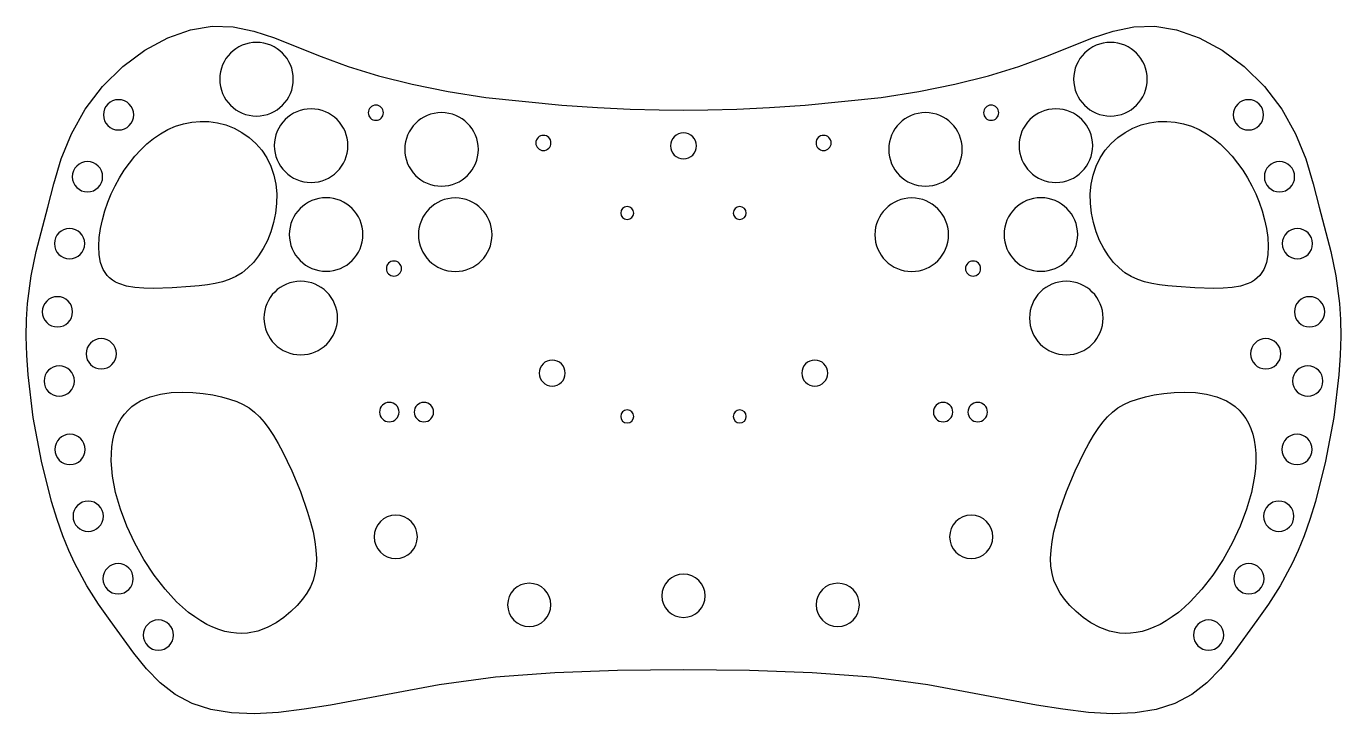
# Model space of a CAD drawing. Extents: x -3 to 300, y -185 to -26.
import ezdxf

# ---------------------------------------------------------------- set-up
doc = ezdxf.new("R2010")
doc.units = 0
doc.layers.add('LAYER_1', color=7, linetype='CONTINUOUS')

# ---------------------------------------------------------------- blocks, each defined once
blk = doc.blocks.new('BLOCK_2')
at = {"layer": 'LAYER_1', "color": 7}
blk.add_open_spline([(143.58, -157.33), (143.58, -154.57), (145.82, -152.33), (148.58, -152.33), (151.34, -152.33), (153.58, -154.57), (153.58, -157.33), (153.58, -160.09), (151.34, -162.33), (148.58, -162.33), (145.82, -162.33), (143.58, -160.09), (143.58, -157.33), (143.58, -157.33), (143.58, -157.33), (143.58, -157.33)], degree=3, knots=[0, 0, 0, 0, 1, 1, 1, 2, 2, 2, 3, 3, 3, 4, 4, 4, 5, 5, 5, 5], dxfattribs=at)
blk = doc.blocks.new('BLOCK_3')
at = {"layer": 'LAYER_1', "color": 7}
blk.add_open_spline([(107.97, -159.43), (107.97, -156.67), (110.21, -154.43), (112.97, -154.43), (115.73, -154.43), (117.97, -156.67), (117.97, -159.43), (117.97, -162.19), (115.73, -164.43), (112.97, -164.43), (110.21, -164.43), (107.97, -162.19), (107.97, -159.43), (107.97, -159.43), (107.97, -159.43), (107.97, -159.43)], degree=3, knots=[0, 0, 0, 0, 1, 1, 1, 2, 2, 2, 3, 3, 3, 4, 4, 4, 5, 5, 5, 5], dxfattribs=at)
blk = doc.blocks.new('BLOCK_4')
at = {"layer": 'LAYER_1', "color": 7}
blk.add_open_spline([(179.19, -159.43), (179.19, -156.67), (181.43, -154.43), (184.19, -154.43), (186.95, -154.43), (189.19, -156.67), (189.19, -159.43), (189.19, -162.19), (186.95, -164.43), (184.19, -164.43), (181.43, -164.43), (179.19, -162.19), (179.19, -159.43), (179.19, -159.43), (179.19, -159.43), (179.19, -159.43)], degree=3, knots=[0, 0, 0, 0, 1, 1, 1, 2, 2, 2, 3, 3, 3, 4, 4, 4, 5, 5, 5, 5], dxfattribs=at)
blk = doc.blocks.new('BLOCK_5')
at = {"layer": 'LAYER_1', "color": 7}
blk.add_open_spline([(77.14, -143.71), (77.14, -140.95), (79.38, -138.71), (82.14, -138.71), (84.9, -138.71), (87.14, -140.95), (87.14, -143.71), (87.14, -146.47), (84.9, -148.71), (82.14, -148.71), (79.38, -148.71), (77.14, -146.47), (77.14, -143.71), (77.14, -143.71), (77.14, -143.71), (77.14, -143.71)], degree=3, knots=[0, 0, 0, 0, 1, 1, 1, 2, 2, 2, 3, 3, 3, 4, 4, 4, 5, 5, 5, 5], dxfattribs=at)
blk = doc.blocks.new('BLOCK_6')
at = {"layer": 'LAYER_1', "color": 7}
blk.add_open_spline([(210.02, -143.71), (210.02, -140.95), (212.26, -138.71), (215.02, -138.71), (217.79, -138.71), (220.02, -140.95), (220.02, -143.71), (220.02, -146.47), (217.79, -148.71), (215.02, -148.71), (212.26, -148.71), (210.02, -146.47), (210.02, -143.71), (210.02, -143.71), (210.02, -143.71), (210.02, -143.71)], degree=3, knots=[0, 0, 0, 0, 1, 1, 1, 2, 2, 2, 3, 3, 3, 4, 4, 4, 5, 5, 5, 5], dxfattribs=at)
blk = doc.blocks.new('BLOCK_7')
at = {"layer": 'LAYER_1', "color": 7}
blk.add_open_spline([(179.18, -52.7), (179.18, -51.74), (179.97, -50.95), (180.93, -50.95), (181.9, -50.95), (182.68, -51.74), (182.68, -52.7), (182.68, -53.67), (181.9, -54.45), (180.93, -54.45), (179.97, -54.45), (179.18, -53.67), (179.18, -52.7), (179.18, -52.7), (179.18, -52.7), (179.18, -52.7)], degree=3, knots=[0, 0, 0, 0, 1, 1, 1, 2, 2, 2, 3, 3, 3, 4, 4, 4, 5, 5, 5, 5], dxfattribs=at)
blk = doc.blocks.new('BLOCK_8')
at = {"layer": 'LAYER_1', "color": 7}
blk.add_open_spline([(114.48, -52.7), (114.48, -51.74), (115.26, -50.95), (116.23, -50.95), (117.2, -50.95), (117.98, -51.74), (117.98, -52.7), (117.98, -53.67), (117.2, -54.45), (116.23, -54.45), (115.26, -54.45), (114.48, -53.67), (114.48, -52.7), (114.48, -52.7), (114.48, -52.7), (114.48, -52.7)], degree=3, knots=[0, 0, 0, 0, 1, 1, 1, 2, 2, 2, 3, 3, 3, 4, 4, 4, 5, 5, 5, 5], dxfattribs=at)
blk = doc.blocks.new('BLOCK_9')
at = {"layer": 'LAYER_1', "color": 7}
blk.add_open_spline([(57.56, -73.86), (57.56, -69.16), (61.36, -65.36), (66.06, -65.36), (70.75, -65.36), (74.56, -69.16), (74.56, -73.86), (74.56, -78.55), (70.75, -82.36), (66.06, -82.36), (61.36, -82.36), (57.56, -78.55), (57.56, -73.86), (57.56, -73.86), (57.56, -73.86), (57.56, -73.86)], degree=3, knots=[0, 0, 0, 0, 1, 1, 1, 2, 2, 2, 3, 3, 3, 4, 4, 4, 5, 5, 5, 5], dxfattribs=at)
blk = doc.blocks.new('BLOCK_10')
at = {"layer": 'LAYER_1', "color": 7}
blk.add_open_spline([(51.7, -93.16), (51.7, -88.46), (55.5, -84.66), (60.2, -84.66), (64.89, -84.66), (68.7, -88.46), (68.7, -93.16), (68.7, -97.85), (64.89, -101.66), (60.2, -101.66), (55.5, -101.66), (51.7, -97.85), (51.7, -93.16), (51.7, -93.16), (51.7, -93.16), (51.7, -93.16)], degree=3, knots=[0, 0, 0, 0, 1, 1, 1, 2, 2, 2, 3, 3, 3, 4, 4, 4, 5, 5, 5, 5], dxfattribs=at)
blk = doc.blocks.new('BLOCK_11')
at = {"layer": 'LAYER_1', "color": 7}
blk.add_open_spline([(145.58, -53.38), (145.58, -51.72), (146.92, -50.38), (148.58, -50.38), (150.24, -50.38), (151.58, -51.72), (151.58, -53.38), (151.58, -55.03), (150.24, -56.38), (148.58, -56.38), (146.92, -56.38), (145.58, -55.03), (145.58, -53.38), (145.58, -53.38), (145.58, -53.38), (145.58, -53.38)], degree=3, knots=[0, 0, 0, 0, 1, 1, 1, 2, 2, 2, 3, 3, 3, 4, 4, 4, 5, 5, 5, 5], dxfattribs=at)
blk = doc.blocks.new('BLOCK_12')
at = {"layer": 'LAYER_1', "color": 7}
blk.add_open_spline([(134.08, -68.89), (134.08, -68.07), (134.75, -67.39), (135.58, -67.39), (136.41, -67.39), (137.08, -68.07), (137.08, -68.89), (137.08, -69.72), (136.41, -70.39), (135.58, -70.39), (134.75, -70.39), (134.08, -69.72), (134.08, -68.89), (134.08, -68.89), (134.08, -68.89), (134.08, -68.89)], degree=3, knots=[0, 0, 0, 0, 1, 1, 1, 2, 2, 2, 3, 3, 3, 4, 4, 4, 5, 5, 5, 5], dxfattribs=at)
blk = doc.blocks.new('BLOCK_13')
at = {"layer": 'LAYER_1', "color": 7}
blk.add_open_spline([(175.89, -105.88), (175.89, -104.22), (177.24, -102.88), (178.89, -102.88), (180.55, -102.88), (181.89, -104.22), (181.89, -105.88), (181.89, -107.53), (180.55, -108.88), (178.89, -108.88), (177.24, -108.88), (175.89, -107.53), (175.89, -105.88), (175.89, -105.88), (175.89, -105.88), (175.89, -105.88)], degree=3, knots=[0, 0, 0, 0, 1, 1, 1, 2, 2, 2, 3, 3, 3, 4, 4, 4, 5, 5, 5, 5], dxfattribs=at)
blk = doc.blocks.new('BLOCK_14')
at = {"layer": 'LAYER_1', "color": 7}
blk.add_open_spline([(160.08, -68.89), (160.08, -68.07), (160.75, -67.39), (161.58, -67.39), (162.41, -67.39), (163.08, -68.07), (163.08, -68.89), (163.08, -69.72), (162.41, -70.39), (161.58, -70.39), (160.75, -70.39), (160.08, -69.72), (160.08, -68.89), (160.08, -68.89), (160.08, -68.89), (160.08, -68.89)], degree=3, knots=[0, 0, 0, 0, 1, 1, 1, 2, 2, 2, 3, 3, 3, 4, 4, 4, 5, 5, 5, 5], dxfattribs=at)
blk = doc.blocks.new('BLOCK_15')
at = {"layer": 'LAYER_1', "color": 7}
blk.add_open_spline([(115.27, -105.88), (115.27, -104.22), (116.61, -102.88), (118.27, -102.88), (119.93, -102.88), (121.27, -104.22), (121.27, -105.88), (121.27, -107.53), (119.93, -108.88), (118.27, -108.88), (116.61, -108.88), (115.27, -107.53), (115.27, -105.88), (115.27, -105.88), (115.27, -105.88), (115.27, -105.88)], degree=3, knots=[0, 0, 0, 0, 1, 1, 1, 2, 2, 2, 3, 3, 3, 4, 4, 4, 5, 5, 5, 5], dxfattribs=at)
blk = doc.blocks.new('BLOCK_16')
at = {"layer": 'LAYER_1', "color": 7}
blk.add_open_spline([(160.08, -115.89), (160.08, -115.07), (160.75, -114.39), (161.58, -114.39), (162.41, -114.39), (163.08, -115.07), (163.08, -115.89), (163.08, -116.72), (162.41, -117.39), (161.58, -117.39), (160.75, -117.39), (160.08, -116.72), (160.08, -115.89), (160.08, -115.89), (160.08, -115.89), (160.08, -115.89)], degree=3, knots=[0, 0, 0, 0, 1, 1, 1, 2, 2, 2, 3, 3, 3, 4, 4, 4, 5, 5, 5, 5], dxfattribs=at)
blk = doc.blocks.new('BLOCK_17')
at = {"layer": 'LAYER_1', "color": 7}
blk.add_open_spline([(275.53, -46.21), (275.53, -44.27), (277.1, -42.71), (279.03, -42.71), (280.96, -42.71), (282.53, -44.27), (282.53, -46.21), (282.53, -48.14), (280.96, -49.71), (279.03, -49.71), (277.1, -49.71), (275.53, -48.14), (275.53, -46.21), (275.53, -46.21), (275.53, -46.21), (275.53, -46.21)], degree=3, knots=[0, 0, 0, 0, 1, 1, 1, 2, 2, 2, 3, 3, 3, 4, 4, 4, 5, 5, 5, 5], dxfattribs=at)
blk = doc.blocks.new('BLOCK_18')
at = {"layer": 'LAYER_1', "color": 7}
blk.add_open_spline([(238.67, -37.98), (238.67, -33.28), (242.47, -29.48), (247.17, -29.48), (251.86, -29.48), (255.67, -33.28), (255.67, -37.98), (255.67, -42.67), (251.86, -46.48), (247.17, -46.48), (242.47, -46.48), (238.67, -42.67), (238.67, -37.98), (238.67, -37.98), (238.67, -37.98), (238.67, -37.98)], degree=3, knots=[0, 0, 0, 0, 1, 1, 1, 2, 2, 2, 3, 3, 3, 4, 4, 4, 5, 5, 5, 5], dxfattribs=at)
blk = doc.blocks.new('BLOCK_19')
at = {"layer": 'LAYER_1', "color": 7}
blk.add_open_spline([(226.07, -53.33), (226.07, -48.63), (229.88, -44.83), (234.57, -44.83), (239.27, -44.83), (243.07, -48.63), (243.07, -53.33), (243.07, -58.02), (239.27, -61.83), (234.57, -61.83), (229.88, -61.83), (226.07, -58.02), (226.07, -53.33), (226.07, -53.33), (226.07, -53.33), (226.07, -53.33)], degree=3, knots=[0, 0, 0, 0, 1, 1, 1, 2, 2, 2, 3, 3, 3, 4, 4, 4, 5, 5, 5, 5], dxfattribs=at)
blk = doc.blocks.new('BLOCK_20')
at = {"layer": 'LAYER_1', "color": 7}
blk.add_open_spline([(217.86, -45.72), (217.86, -44.75), (218.65, -43.97), (219.61, -43.97), (220.58, -43.97), (221.36, -44.75), (221.36, -45.72), (221.36, -46.69), (220.58, -47.47), (219.61, -47.47), (218.65, -47.47), (217.86, -46.69), (217.86, -45.72), (217.86, -45.72), (217.86, -45.72), (217.86, -45.72)], degree=3, knots=[0, 0, 0, 0, 1, 1, 1, 2, 2, 2, 3, 3, 3, 4, 4, 4, 5, 5, 5, 5], dxfattribs=at)
blk = doc.blocks.new('BLOCK_21')
at = {"layer": 'LAYER_1', "color": 7}
blk.add_open_spline([(213.69, -81.73), (213.69, -80.76), (214.48, -79.98), (215.44, -79.98), (216.41, -79.98), (217.19, -80.76), (217.19, -81.73), (217.19, -82.7), (216.41, -83.48), (215.44, -83.48), (214.48, -83.48), (213.69, -82.7), (213.69, -81.73), (213.69, -81.73), (213.69, -81.73), (213.69, -81.73)], degree=3, knots=[0, 0, 0, 0, 1, 1, 1, 2, 2, 2, 3, 3, 3, 4, 4, 4, 5, 5, 5, 5], dxfattribs=at)
blk = doc.blocks.new('BLOCK_22')
at = {"layer": 'LAYER_1', "color": 7}
blk.add_open_spline([(228.47, -93.16), (228.47, -88.46), (232.27, -84.66), (236.97, -84.66), (241.66, -84.66), (245.47, -88.46), (245.47, -93.16), (245.47, -97.85), (241.66, -101.66), (236.97, -101.66), (232.27, -101.66), (228.47, -97.85), (228.47, -93.16), (228.47, -93.16), (228.47, -93.16), (228.47, -93.16)], degree=3, knots=[0, 0, 0, 0, 1, 1, 1, 2, 2, 2, 3, 3, 3, 4, 4, 4, 5, 5, 5, 5], dxfattribs=at)
blk = doc.blocks.new('BLOCK_23')
at = {"layer": 'LAYER_1', "color": 7}
blk.add_lwpolyline([(249.16, -81.59), (247.88, -80.29), (246.7, -78.79), (245.62, -77.1), (244.67, -75.24), (243.86, -73.24), (243.22, -71.12), (242.77, -68.93), (242.53, -66.7), (242.5, -64.46), (242.72, -62.26), (243.17, -60.12), (243.87, -58.08), (244.81, -56.17), (245.96, -54.41), (247.33, -52.83), (248.87, -51.44), (250.55, -50.26), (252.36, -49.29), (254.26, -48.55), (256.21, -48.04), (258.19, -47.76), (260.17, -47.71), (262.12, -47.88), (264.02, -48.26), (265.86, -48.84), (267.64, -49.62), (269.33, -50.56), (270.94, -51.66), (272.47, -52.91), (273.91, -54.28), (275.26, -55.76), (276.53, -57.34), (277.7, -59.01), (278.79, -60.76), (279.79, -62.58), (280.7, -64.46), (281.5, -66.41), (282.2, -68.41), (282.77, -70.44), (283.21, -72.5), (283.49, -74.55), (283.6, -76.58), (283.5, -78.52), (283.16, -80.33), (282.89, -81.17), (282.55, -81.95), (282.14, -82.66), (281.65, -83.31), (281.08, -83.89), (280.44, -84.4), (279.73, -84.84), (278.95, -85.21), (277.22, -85.77), (275.29, -86.11), (273.21, -86.27), (271.03, -86.3), (266.62, -86.15), (262.39, -85.87), (260.41, -85.7), (258.52, -85.48), (256.74, -85.19), (255.05, -84.79), (253.46, -84.26), (251.95, -83.56), (250.51, -82.68), (249.16, -81.59)], dxfattribs=at)
blk = doc.blocks.new('BLOCK_24')
at = {"layer": 'LAYER_1', "color": 7}
blk.add_lwpolyline([(235.57, -156.72), (234.75, -155.27), (234.12, -153.78), (233.68, -152.2), (233.42, -150.52), (233.34, -148.72), (233.44, -146.79), (233.7, -144.75), (234.11, -142.59), (234.67, -140.33), (235.36, -138), (237.05, -133.21), (239.02, -128.49), (240.06, -126.24), (241.12, -124.11), (242.18, -122.12), (243.25, -120.29), (244.31, -118.66), (245.38, -117.21), (246.48, -115.95), (247.63, -114.87), (248.87, -113.94), (250.22, -113.15), (251.72, -112.47), (253.39, -111.88), (255.24, -111.37), (257.29, -110.93), (259.51, -110.59), (261.87, -110.35), (264.34, -110.27), (266.84, -110.37), (269.32, -110.71), (271.72, -111.34), (273.95, -112.3), (274.98, -112.91), (275.95, -113.62), (276.85, -114.43), (277.66, -115.33), (278.39, -116.34), (279.03, -117.46), (279.57, -118.67), (280.01, -119.99), (280.35, -121.4), (280.58, -122.9), (280.7, -124.48), (280.71, -126.15), (280.62, -127.89), (280.41, -129.69), (279.7, -133.45), (278.59, -137.34), (277.1, -141.28), (275.29, -145.19), (273.18, -148.97), (270.83, -152.54), (268.29, -155.81), (265.61, -158.7), (264.23, -159.99), (262.84, -161.16), (261.43, -162.22), (260.03, -163.14), (258.62, -163.94), (257.22, -164.61), (255.84, -165.14), (254.48, -165.55), (253.13, -165.82), (251.82, -165.97), (250.54, -166.01), (249.29, -165.93), (246.91, -165.47), (244.7, -164.66), (242.67, -163.59), (240.84, -162.34), (239.22, -160.98), (237.8, -159.57), (236.58, -158.14), (235.57, -156.72)], dxfattribs=at)
blk = doc.blocks.new('BLOCK_25')
at = {"layer": 'LAYER_1', "color": 7}
blk.add_open_spline([(222.61, -73.86), (222.61, -69.16), (226.41, -65.36), (231.11, -65.36), (235.8, -65.36), (239.61, -69.16), (239.61, -73.86), (239.61, -78.55), (235.8, -82.36), (231.11, -82.36), (226.41, -82.36), (222.61, -78.55), (222.61, -73.86), (222.61, -73.86), (222.61, -73.86), (222.61, -73.86)], degree=3, knots=[0, 0, 0, 0, 1, 1, 1, 2, 2, 2, 3, 3, 3, 4, 4, 4, 5, 5, 5, 5], dxfattribs=at)
blk = doc.blocks.new('BLOCK_26')
at = {"layer": 'LAYER_1', "color": 7}
blk.add_open_spline([(134.08, -115.89), (134.08, -115.07), (134.75, -114.39), (135.58, -114.39), (136.41, -114.39), (137.08, -115.07), (137.08, -115.89), (137.08, -116.72), (136.41, -117.39), (135.58, -117.39), (134.75, -117.39), (134.08, -116.72), (134.08, -115.89), (134.08, -115.89), (134.08, -115.89), (134.08, -115.89)], degree=3, knots=[0, 0, 0, 0, 1, 1, 1, 2, 2, 2, 3, 3, 3, 4, 4, 4, 5, 5, 5, 5], dxfattribs=at)
blk = doc.blocks.new('BLOCK_27')
at = {"layer": 'LAYER_1', "color": 7}
blk.add_open_spline([(75.8, -45.72), (75.8, -44.75), (76.58, -43.97), (77.55, -43.97), (78.52, -43.97), (79.3, -44.75), (79.3, -45.72), (79.3, -46.69), (78.52, -47.47), (77.55, -47.47), (76.58, -47.47), (75.8, -46.69), (75.8, -45.72), (75.8, -45.72), (75.8, -45.72), (75.8, -45.72)], degree=3, knots=[0, 0, 0, 0, 1, 1, 1, 2, 2, 2, 3, 3, 3, 4, 4, 4, 5, 5, 5, 5], dxfattribs=at)
blk = doc.blocks.new('BLOCK_28')
at = {"layer": 'LAYER_1', "color": 7}
blk.add_open_spline([(79.97, -81.73), (79.97, -80.76), (80.75, -79.98), (81.72, -79.98), (82.69, -79.98), (83.47, -80.76), (83.47, -81.73), (83.47, -82.7), (82.69, -83.48), (81.72, -83.48), (80.75, -83.48), (79.97, -82.7), (79.97, -81.73), (79.97, -81.73), (79.97, -81.73), (79.97, -81.73)], degree=3, knots=[0, 0, 0, 0, 1, 1, 1, 2, 2, 2, 3, 3, 3, 4, 4, 4, 5, 5, 5, 5], dxfattribs=at)
blk = doc.blocks.new('BLOCK_29')
at = {"layer": 'LAYER_1', "color": 7}
blk.add_open_spline([(41.49, -37.98), (41.49, -33.28), (45.3, -29.48), (49.99, -29.48), (54.69, -29.48), (58.49, -33.28), (58.49, -37.98), (58.49, -42.67), (54.69, -46.48), (49.99, -46.48), (45.3, -46.48), (41.49, -42.67), (41.49, -37.98), (41.49, -37.98), (41.49, -37.98), (41.49, -37.98)], degree=3, knots=[0, 0, 0, 0, 1, 1, 1, 2, 2, 2, 3, 3, 3, 4, 4, 4, 5, 5, 5, 5], dxfattribs=at)
blk = doc.blocks.new('BLOCK_30')
at = {"layer": 'LAYER_1', "color": 7}
blk.add_open_spline([(54.09, -53.33), (54.09, -48.63), (57.9, -44.83), (62.59, -44.83), (67.28, -44.83), (71.09, -48.63), (71.09, -53.33), (71.09, -58.02), (67.28, -61.83), (62.59, -61.83), (57.9, -61.83), (54.09, -58.02), (54.09, -53.33), (54.09, -53.33), (54.09, -53.33), (54.09, -53.33)], degree=3, knots=[0, 0, 0, 0, 1, 1, 1, 2, 2, 2, 3, 3, 3, 4, 4, 4, 5, 5, 5, 5], dxfattribs=at)
blk = doc.blocks.new('BLOCK_31')
at = {"layer": 'LAYER_1', "color": 7}
blk.add_open_spline([(282.7, -60.51), (282.7, -58.58), (284.27, -57.01), (286.2, -57.01), (288.14, -57.01), (289.7, -58.58), (289.7, -60.51), (289.7, -62.44), (288.14, -64.01), (286.2, -64.01), (284.27, -64.01), (282.7, -62.44), (282.7, -60.51), (282.7, -60.51), (282.7, -60.51), (282.7, -60.51)], degree=3, knots=[0, 0, 0, 0, 1, 1, 1, 2, 2, 2, 3, 3, 3, 4, 4, 4, 5, 5, 5, 5], dxfattribs=at)
blk = doc.blocks.new('BLOCK_32')
at = {"layer": 'LAYER_1', "color": 7}
blk.add_open_spline([(286.84, -75.97), (286.84, -74.03), (288.41, -72.47), (290.34, -72.47), (292.27, -72.47), (293.84, -74.03), (293.84, -75.97), (293.84, -77.9), (292.27, -79.47), (290.34, -79.47), (288.41, -79.47), (286.84, -77.9), (286.84, -75.97), (286.84, -75.97), (286.84, -75.97), (286.84, -75.97)], degree=3, knots=[0, 0, 0, 0, 1, 1, 1, 2, 2, 2, 3, 3, 3, 4, 4, 4, 5, 5, 5, 5], dxfattribs=at)
blk = doc.blocks.new('BLOCK_33')
at = {"layer": 'LAYER_1', "color": 7}
blk.add_open_spline([(289.64, -91.72), (289.64, -89.79), (291.2, -88.22), (293.14, -88.22), (295.07, -88.22), (296.64, -89.79), (296.64, -91.72), (296.64, -93.65), (295.07, -95.22), (293.14, -95.22), (291.2, -95.22), (289.64, -93.65), (289.64, -91.72), (289.64, -91.72), (289.64, -91.72), (289.64, -91.72)], degree=3, knots=[0, 0, 0, 0, 1, 1, 1, 2, 2, 2, 3, 3, 3, 4, 4, 4, 5, 5, 5, 5], dxfattribs=at)
blk = doc.blocks.new('BLOCK_34')
at = {"layer": 'LAYER_1', "color": 7}
blk.add_open_spline([(289.23, -107.71), (289.23, -105.78), (290.8, -104.21), (292.73, -104.21), (294.66, -104.21), (296.23, -105.78), (296.23, -107.71), (296.23, -109.65), (294.66, -111.21), (292.73, -111.21), (290.8, -111.21), (289.23, -109.65), (289.23, -107.71), (289.23, -107.71), (289.23, -107.71), (289.23, -107.71)], degree=3, knots=[0, 0, 0, 0, 1, 1, 1, 2, 2, 2, 3, 3, 3, 4, 4, 4, 5, 5, 5, 5], dxfattribs=at)
blk = doc.blocks.new('BLOCK_35')
at = {"layer": 'LAYER_1', "color": 7}
blk.add_open_spline([(286.74, -123.52), (286.74, -121.59), (288.31, -120.02), (290.24, -120.02), (292.17, -120.02), (293.74, -121.59), (293.74, -123.52), (293.74, -125.45), (292.17, -127.02), (290.24, -127.02), (288.31, -127.02), (286.74, -125.45), (286.74, -123.52), (286.74, -123.52), (286.74, -123.52), (286.74, -123.52)], degree=3, knots=[0, 0, 0, 0, 1, 1, 1, 2, 2, 2, 3, 3, 3, 4, 4, 4, 5, 5, 5, 5], dxfattribs=at)
blk = doc.blocks.new('BLOCK_36')
at = {"layer": 'LAYER_1', "color": 7}
blk.add_open_spline([(282.54, -138.96), (282.54, -137.03), (284.11, -135.46), (286.04, -135.46), (287.97, -135.46), (289.54, -137.03), (289.54, -138.96), (289.54, -140.89), (287.97, -142.46), (286.04, -142.46), (284.11, -142.46), (282.54, -140.89), (282.54, -138.96), (282.54, -138.96), (282.54, -138.96), (282.54, -138.96)], degree=3, knots=[0, 0, 0, 0, 1, 1, 1, 2, 2, 2, 3, 3, 3, 4, 4, 4, 5, 5, 5, 5], dxfattribs=at)
blk = doc.blocks.new('BLOCK_37')
at = {"layer": 'LAYER_1', "color": 7}
blk.add_open_spline([(275.63, -153.39), (275.63, -151.45), (277.19, -149.89), (279.13, -149.89), (281.06, -149.89), (282.63, -151.45), (282.63, -153.39), (282.63, -155.32), (281.06, -156.89), (279.13, -156.89), (277.19, -156.89), (275.63, -155.32), (275.63, -153.39), (275.63, -153.39), (275.63, -153.39), (275.63, -153.39)], degree=3, knots=[0, 0, 0, 0, 1, 1, 1, 2, 2, 2, 3, 3, 3, 4, 4, 4, 5, 5, 5, 5], dxfattribs=at)
blk = doc.blocks.new('BLOCK_38')
at = {"layer": 'LAYER_1', "color": 7}
blk.add_open_spline([(266.33, -166.41), (266.33, -164.48), (267.9, -162.91), (269.83, -162.91), (271.76, -162.91), (273.33, -164.48), (273.33, -166.41), (273.33, -168.34), (271.76, -169.91), (269.83, -169.91), (267.9, -169.91), (266.33, -168.34), (266.33, -166.41), (266.33, -166.41), (266.33, -166.41), (266.33, -166.41)], degree=3, knots=[0, 0, 0, 0, 1, 1, 1, 2, 2, 2, 3, 3, 3, 4, 4, 4, 5, 5, 5, 5], dxfattribs=at)
blk = doc.blocks.new('BLOCK_39')
at = {"layer": 'LAYER_1', "color": 7}
blk.add_open_spline([(84.21, -54.19), (84.21, -49.5), (88.01, -45.69), (92.71, -45.69), (97.4, -45.69), (101.21, -49.5), (101.21, -54.19), (101.21, -58.89), (97.4, -62.69), (92.71, -62.69), (88.01, -62.69), (84.21, -58.89), (84.21, -54.19), (84.21, -54.19), (84.21, -54.19), (84.21, -54.19)], degree=3, knots=[0, 0, 0, 0, 1, 1, 1, 2, 2, 2, 3, 3, 3, 4, 4, 4, 5, 5, 5, 5], dxfattribs=at)
blk = doc.blocks.new('BLOCK_40')
at = {"layer": 'LAYER_1', "color": 7}
blk.add_open_spline([(195.96, -54.19), (195.96, -49.5), (199.76, -45.69), (204.46, -45.69), (209.15, -45.69), (212.96, -49.5), (212.96, -54.19), (212.96, -58.89), (209.15, -62.69), (204.46, -62.69), (199.76, -62.69), (195.96, -58.89), (195.96, -54.19), (195.96, -54.19), (195.96, -54.19), (195.96, -54.19)], degree=3, knots=[0, 0, 0, 0, 1, 1, 1, 2, 2, 2, 3, 3, 3, 4, 4, 4, 5, 5, 5, 5], dxfattribs=at)
blk = doc.blocks.new('BLOCK_41')
at = {"layer": 'LAYER_1', "color": 7}
blk.add_lwpolyline([(48.01, -81.59), (46.65, -82.68), (45.22, -83.56), (43.7, -84.26), (42.11, -84.79), (40.42, -85.19), (38.64, -85.48), (36.76, -85.7), (34.77, -85.87), (30.54, -86.15), (26.13, -86.3), (23.96, -86.27), (21.87, -86.11), (19.94, -85.77), (18.21, -85.21), (17.43, -84.84), (16.72, -84.4), (16.08, -83.89), (15.52, -83.31), (15.02, -82.66), (14.61, -81.95), (14.27, -81.17), (14, -80.33), (13.66, -78.52), (13.56, -76.58), (13.67, -74.55), (13.95, -72.5), (14.39, -70.44), (14.96, -68.41), (15.66, -66.41), (16.46, -64.46), (17.37, -62.58), (18.37, -60.76), (19.46, -59.01), (20.64, -57.34), (21.9, -55.76), (23.25, -54.28), (24.69, -52.91), (26.22, -51.66), (27.83, -50.56), (29.52, -49.62), (31.3, -48.84), (33.14, -48.26), (35.05, -47.88), (37, -47.71), (38.97, -47.76), (40.95, -48.04), (42.9, -48.55), (44.8, -49.29), (46.61, -50.26), (48.3, -51.44), (49.84, -52.83), (51.2, -54.41), (52.36, -56.17), (53.29, -58.08), (53.99, -60.12), (54.45, -62.26), (54.66, -64.46), (54.64, -66.7), (54.39, -68.93), (53.94, -71.12), (53.3, -73.24), (52.49, -75.24), (51.54, -77.1), (50.46, -78.79), (49.28, -80.29), (48.01, -81.59)], dxfattribs=at)
blk = doc.blocks.new('BLOCK_42')
at = {"layer": 'LAYER_1', "color": 7}
blk.add_lwpolyline([(61.6, -156.72), (60.58, -158.14), (59.37, -159.57), (57.94, -160.98), (56.32, -162.34), (54.49, -163.59), (52.47, -164.66), (50.26, -165.47), (47.87, -165.93), (46.63, -166.01), (45.34, -165.97), (44.03, -165.82), (42.69, -165.55), (41.32, -165.14), (39.94, -164.61), (38.54, -163.94), (37.14, -163.14), (35.73, -162.22), (34.32, -161.16), (32.93, -159.99), (31.55, -158.7), (28.87, -155.81), (26.33, -152.54), (23.98, -148.97), (21.87, -145.19), (20.06, -141.28), (18.58, -137.34), (17.46, -133.45), (16.75, -129.69), (16.55, -127.89), (16.45, -126.15), (16.47, -124.48), (16.59, -122.9), (16.82, -121.4), (17.15, -119.99), (17.59, -118.67), (18.13, -117.46), (18.77, -116.34), (19.5, -115.33), (20.32, -114.43), (21.21, -113.62), (22.18, -112.91), (23.22, -112.3), (25.45, -111.34), (27.84, -110.71), (30.32, -110.37), (32.83, -110.27), (35.29, -110.35), (37.65, -110.59), (39.87, -110.93), (41.92, -111.37), (43.77, -111.88), (45.44, -112.47), (46.94, -113.15), (48.29, -113.94), (49.53, -114.87), (50.68, -115.95), (51.78, -117.21), (52.85, -118.66), (53.91, -120.29), (54.98, -122.12), (56.04, -124.11), (57.1, -126.24), (58.14, -128.49), (60.11, -133.21), (61.8, -138), (62.49, -140.33), (63.05, -142.59), (63.47, -144.75), (63.72, -146.79), (63.82, -148.72), (63.74, -150.52), (63.48, -152.2), (63.04, -153.78), (62.42, -155.27), (61.6, -156.72)], dxfattribs=at)
blk = doc.blocks.new('BLOCK_43')
at = {"layer": 'LAYER_1', "color": 7}
blk.add_open_spline([(14.63, -46.21), (14.63, -44.27), (16.2, -42.71), (18.13, -42.71), (20.07, -42.71), (21.63, -44.27), (21.63, -46.21), (21.63, -48.14), (20.07, -49.71), (18.13, -49.71), (16.2, -49.71), (14.63, -48.14), (14.63, -46.21), (14.63, -46.21), (14.63, -46.21), (14.63, -46.21)], degree=3, knots=[0, 0, 0, 0, 1, 1, 1, 2, 2, 2, 3, 3, 3, 4, 4, 4, 5, 5, 5, 5], dxfattribs=at)
blk = doc.blocks.new('BLOCK_44')
at = {"layer": 'LAYER_1', "color": 7}
blk.add_open_spline([(10.64, -101.42), (10.64, -99.48), (12.21, -97.92), (14.14, -97.92), (16.07, -97.92), (17.64, -99.48), (17.64, -101.42), (17.64, -103.35), (16.07, -104.92), (14.14, -104.92), (12.21, -104.92), (10.64, -103.35), (10.64, -101.42), (10.64, -101.42), (10.64, -101.42), (10.64, -101.42)], degree=3, knots=[0, 0, 0, 0, 1, 1, 1, 2, 2, 2, 3, 3, 3, 4, 4, 4, 5, 5, 5, 5], dxfattribs=at)
blk = doc.blocks.new('BLOCK_45')
at = {"layer": 'LAYER_1', "color": 7}
blk.add_open_spline([(14.54, -153.39), (14.54, -151.45), (16.1, -149.89), (18.04, -149.89), (19.97, -149.89), (21.54, -151.45), (21.54, -153.39), (21.54, -155.32), (19.97, -156.89), (18.04, -156.89), (16.1, -156.89), (14.54, -155.32), (14.54, -153.39), (14.54, -153.39), (14.54, -153.39), (14.54, -153.39)], degree=3, knots=[0, 0, 0, 0, 1, 1, 1, 2, 2, 2, 3, 3, 3, 4, 4, 4, 5, 5, 5, 5], dxfattribs=at)
blk = doc.blocks.new('BLOCK_46')
at = {"layer": 'LAYER_1', "color": 7}
blk.add_open_spline([(23.83, -166.41), (23.83, -164.48), (25.4, -162.91), (27.33, -162.91), (29.26, -162.91), (30.83, -164.48), (30.83, -166.41), (30.83, -168.34), (29.26, -169.91), (27.33, -169.91), (25.4, -169.91), (23.83, -168.34), (23.83, -166.41), (23.83, -166.41), (23.83, -166.41), (23.83, -166.41)], degree=3, knots=[0, 0, 0, 0, 1, 1, 1, 2, 2, 2, 3, 3, 3, 4, 4, 4, 5, 5, 5, 5], dxfattribs=at)
blk = doc.blocks.new('BLOCK_47')
at = {"layer": 'LAYER_1', "color": 7}
blk.add_open_spline([(0.93, -107.71), (0.93, -105.78), (2.5, -104.21), (4.43, -104.21), (6.37, -104.21), (7.93, -105.78), (7.93, -107.71), (7.93, -109.65), (6.37, -111.21), (4.43, -111.21), (2.5, -111.21), (0.93, -109.65), (0.93, -107.71), (0.93, -107.71), (0.93, -107.71), (0.93, -107.71)], degree=3, knots=[0, 0, 0, 0, 1, 1, 1, 2, 2, 2, 3, 3, 3, 4, 4, 4, 5, 5, 5, 5], dxfattribs=at)
blk = doc.blocks.new('BLOCK_48')
at = {"layer": 'LAYER_1', "color": 7}
blk.add_open_spline([(7.46, -60.51), (7.46, -58.58), (9.03, -57.01), (10.96, -57.01), (12.89, -57.01), (14.46, -58.58), (14.46, -60.51), (14.46, -62.44), (12.89, -64.01), (10.96, -64.01), (9.03, -64.01), (7.46, -62.44), (7.46, -60.51), (7.46, -60.51), (7.46, -60.51), (7.46, -60.51)], degree=3, knots=[0, 0, 0, 0, 1, 1, 1, 2, 2, 2, 3, 3, 3, 4, 4, 4, 5, 5, 5, 5], dxfattribs=at)
blk = doc.blocks.new('BLOCK_49')
at = {"layer": 'LAYER_1', "color": 7}
blk.add_open_spline([(0.53, -91.72), (0.53, -89.79), (2.09, -88.22), (4.03, -88.22), (5.96, -88.22), (7.53, -89.79), (7.53, -91.72), (7.53, -93.65), (5.96, -95.22), (4.03, -95.22), (2.09, -95.22), (0.53, -93.65), (0.53, -91.72), (0.53, -91.72), (0.53, -91.72), (0.53, -91.72)], degree=3, knots=[0, 0, 0, 0, 1, 1, 1, 2, 2, 2, 3, 3, 3, 4, 4, 4, 5, 5, 5, 5], dxfattribs=at)
blk = doc.blocks.new('BLOCK_50')
at = {"layer": 'LAYER_1', "color": 7}
blk.add_open_spline([(7.62, -138.96), (7.62, -137.03), (9.19, -135.46), (11.12, -135.46), (13.05, -135.46), (14.62, -137.03), (14.62, -138.96), (14.62, -140.89), (13.05, -142.46), (11.12, -142.46), (9.19, -142.46), (7.62, -140.89), (7.62, -138.96), (7.62, -138.96), (7.62, -138.96), (7.62, -138.96)], degree=3, knots=[0, 0, 0, 0, 1, 1, 1, 2, 2, 2, 3, 3, 3, 4, 4, 4, 5, 5, 5, 5], dxfattribs=at)
blk = doc.blocks.new('BLOCK_51')
at = {"layer": 'LAYER_1', "color": 7}
blk.add_open_spline([(279.52, -101.42), (279.52, -99.48), (281.09, -97.92), (283.02, -97.92), (284.96, -97.92), (286.52, -99.48), (286.52, -101.42), (286.52, -103.35), (284.96, -104.92), (283.02, -104.92), (281.09, -104.92), (279.52, -103.35), (279.52, -101.42), (279.52, -101.42), (279.52, -101.42), (279.52, -101.42)], degree=3, knots=[0, 0, 0, 0, 1, 1, 1, 2, 2, 2, 3, 3, 3, 4, 4, 4, 5, 5, 5, 5], dxfattribs=at)
blk = doc.blocks.new('BLOCK_52')
at = {"layer": 'LAYER_1', "color": 7}
blk.add_open_spline([(3.42, -123.52), (3.42, -121.59), (4.99, -120.02), (6.92, -120.02), (8.85, -120.02), (10.42, -121.59), (10.42, -123.52), (10.42, -125.45), (8.85, -127.02), (6.92, -127.02), (4.99, -127.02), (3.42, -125.45), (3.42, -123.52), (3.42, -123.52), (3.42, -123.52), (3.42, -123.52)], degree=3, knots=[0, 0, 0, 0, 1, 1, 1, 2, 2, 2, 3, 3, 3, 4, 4, 4, 5, 5, 5, 5], dxfattribs=at)
blk = doc.blocks.new('BLOCK_53')
at = {"layer": 'LAYER_1', "color": 7}
blk.add_open_spline([(3.32, -75.97), (3.32, -74.03), (4.89, -72.47), (6.82, -72.47), (8.76, -72.47), (10.32, -74.03), (10.32, -75.97), (10.32, -77.9), (8.76, -79.47), (6.82, -79.47), (4.89, -79.47), (3.32, -77.9), (3.32, -75.97), (3.32, -75.97), (3.32, -75.97), (3.32, -75.97)], degree=3, knots=[0, 0, 0, 0, 1, 1, 1, 2, 2, 2, 3, 3, 3, 4, 4, 4, 5, 5, 5, 5], dxfattribs=at)
blk = doc.blocks.new('BLOCK_54')
at = {"layer": 'LAYER_1', "color": 7}
blk.add_open_spline([(206.27, -114.89), (206.27, -113.65), (207.28, -112.64), (208.52, -112.64), (209.76, -112.64), (210.77, -113.65), (210.77, -114.89), (210.77, -116.13), (209.76, -117.14), (208.52, -117.14), (207.28, -117.14), (206.27, -116.13), (206.27, -114.89), (206.27, -114.89), (206.27, -114.89), (206.27, -114.89)], degree=3, knots=[0, 0, 0, 0, 1, 1, 1, 2, 2, 2, 3, 3, 3, 4, 4, 4, 5, 5, 5, 5], dxfattribs=at)
blk = doc.blocks.new('BLOCK_55')
at = {"layer": 'LAYER_1', "color": 7}
blk.add_open_spline([(86.39, -114.89), (86.39, -113.65), (87.4, -112.64), (88.64, -112.64), (89.88, -112.64), (90.89, -113.65), (90.89, -114.89), (90.89, -116.13), (89.88, -117.14), (88.64, -117.14), (87.4, -117.14), (86.39, -116.13), (86.39, -114.89), (86.39, -114.89), (86.39, -114.89), (86.39, -114.89)], degree=3, knots=[0, 0, 0, 0, 1, 1, 1, 2, 2, 2, 3, 3, 3, 4, 4, 4, 5, 5, 5, 5], dxfattribs=at)
blk = doc.blocks.new('BLOCK_56')
at = {"layer": 'LAYER_1', "color": 7}
blk.add_open_spline([(214.27, -114.89), (214.27, -113.65), (215.28, -112.64), (216.52, -112.64), (217.76, -112.64), (218.77, -113.65), (218.77, -114.89), (218.77, -116.13), (217.76, -117.14), (216.52, -117.14), (215.28, -117.14), (214.27, -116.13), (214.27, -114.89), (214.27, -114.89), (214.27, -114.89), (214.27, -114.89)], degree=3, knots=[0, 0, 0, 0, 1, 1, 1, 2, 2, 2, 3, 3, 3, 4, 4, 4, 5, 5, 5, 5], dxfattribs=at)
blk = doc.blocks.new('BLOCK_57')
at = {"layer": 'LAYER_1', "color": 7}
blk.add_open_spline([(87.38, -73.91), (87.38, -69.22), (91.19, -65.41), (95.88, -65.41), (100.58, -65.41), (104.38, -69.22), (104.38, -73.91), (104.38, -78.61), (100.58, -82.41), (95.88, -82.41), (91.19, -82.41), (87.38, -78.61), (87.38, -73.91), (87.38, -73.91), (87.38, -73.91), (87.38, -73.91)], degree=3, knots=[0, 0, 0, 0, 1, 1, 1, 2, 2, 2, 3, 3, 3, 4, 4, 4, 5, 5, 5, 5], dxfattribs=at)
blk = doc.blocks.new('BLOCK_58')
at = {"layer": 'LAYER_1', "color": 7}
blk.add_open_spline([(192.78, -73.91), (192.78, -69.22), (196.58, -65.41), (201.28, -65.41), (205.97, -65.41), (209.78, -69.22), (209.78, -73.91), (209.78, -78.61), (205.97, -82.41), (201.28, -82.41), (196.58, -82.41), (192.78, -78.61), (192.78, -73.91), (192.78, -73.91), (192.78, -73.91), (192.78, -73.91)], degree=3, knots=[0, 0, 0, 0, 1, 1, 1, 2, 2, 2, 3, 3, 3, 4, 4, 4, 5, 5, 5, 5], dxfattribs=at)
blk = doc.blocks.new('BLOCK_59')
at = {"layer": 'LAYER_1', "color": 7}
blk.add_open_spline([(78.39, -114.89), (78.39, -113.65), (79.4, -112.64), (80.64, -112.64), (81.88, -112.64), (82.89, -113.65), (82.89, -114.89), (82.89, -116.13), (81.88, -117.14), (80.64, -117.14), (79.4, -117.14), (78.39, -116.13), (78.39, -114.89), (78.39, -114.89), (78.39, -114.89), (78.39, -114.89)], degree=3, knots=[0, 0, 0, 0, 1, 1, 1, 2, 2, 2, 3, 3, 3, 4, 4, 4, 5, 5, 5, 5], dxfattribs=at)
blk = doc.blocks.new('BLOCK_60')
at = {"layer": 'LAYER_1', "color": 7}
blk.add_lwpolyline([(148.58, -174.47), (133.37, -174.6), (118.89, -175.1), (105.17, -176.16), (92.13, -177.89), (67.08, -182.57), (61, -183.56), (55.1, -184.27), (49.49, -184.58), (44.25, -184.4), (39.45, -183.64), (35.1, -182.24), (31.21, -180.17), (27.72, -177.47), (24.56, -174.2), (21.65, -170.55), (16.2, -163.05), (13.51, -159.25), (10.78, -155.01), (8.02, -149.89), (6.64, -146.86), (5.28, -143.47), (3.95, -139.7), (2.66, -135.53), (0.31, -126.22), (-1.56, -116.16), (-2.76, -106.29), (-3.06, -101.7), (-3.17, -97.42), (-3.1, -93.46), (-2.88, -89.82), (-2.05, -83.39), (-0.89, -77.81), (1.77, -67.54), (3.19, -62.13), (4.91, -56.4), (7.26, -50.56), (10.45, -44.89), (14.45, -39.64), (19.11, -35.03), (24.22, -31.23), (29.49, -28.38), (34.72, -26.55), (39.76, -25.75), (44.6, -25.89), (49.34, -26.85), (54.16, -28.44), (59.27, -30.47), (64.88, -32.72), (71.16, -35.02), (78.18, -37.2), (85.91, -39.15), (94.24, -40.82), (102.94, -42.18), (120.47, -44), (128.73, -44.53), (136.3, -44.87), (142.97, -45.05), (148.58, -45.11), (154.2, -45.05), (160.86, -44.87), (168.43, -44.53), (176.69, -44), (194.22, -42.18), (202.93, -40.82), (211.25, -39.15), (218.98, -37.2), (226, -35.02), (232.28, -32.72), (237.89, -30.47), (243, -28.44), (247.83, -26.85), (252.57, -25.89), (257.41, -25.75), (262.44, -26.55), (267.67, -28.38), (272.95, -31.23), (278.05, -35.03), (282.71, -39.64), (286.72, -44.89), (289.9, -50.56), (292.26, -56.4), (293.97, -62.13), (295.39, -67.54), (298.05, -77.81), (299.21, -83.39), (300.04, -89.82), (300.26, -93.46), (300.33, -97.42), (300.22, -101.7), (299.92, -106.29), (298.73, -116.16), (296.85, -126.22), (294.5, -135.53), (293.21, -139.7), (291.88, -143.47), (290.52, -146.86), (289.14, -149.89), (286.39, -155.01), (283.66, -159.25), (280.96, -163.05), (275.51, -170.55), (272.6, -174.2), (269.45, -177.47), (265.96, -180.17), (262.06, -182.24), (257.72, -183.64), (252.91, -184.4), (247.67, -184.58), (242.06, -184.27), (236.16, -183.56), (230.08, -182.57), (205.03, -177.89), (191.99, -176.16), (178.27, -175.1), (163.79, -174.6), (148.58, -174.47)], dxfattribs=at)

msp = doc.modelspace()

# ---------------------------------------------------------------- block references
at = {"layer": 'LAYER_1'}
for name in ['BLOCK_60', 'BLOCK_29', 'BLOCK_18', 'BLOCK_43', 'BLOCK_30', 'BLOCK_27', 'BLOCK_20', 'BLOCK_19', 'BLOCK_17', 'BLOCK_41', 'BLOCK_39', 'BLOCK_40', 'BLOCK_23', 'BLOCK_8', 'BLOCK_11', 'BLOCK_7', 'BLOCK_48', 'BLOCK_31', 'BLOCK_9', 'BLOCK_57', 'BLOCK_58', 'BLOCK_25', 'BLOCK_12', 'BLOCK_14', 'BLOCK_53', 'BLOCK_32', 'BLOCK_28', 'BLOCK_21', 'BLOCK_10', 'BLOCK_22', 'BLOCK_49', 'BLOCK_33', 'BLOCK_44', 'BLOCK_51', 'BLOCK_15', 'BLOCK_13', 'BLOCK_47', 'BLOCK_34', 'BLOCK_42', 'BLOCK_24', 'BLOCK_59', 'BLOCK_55', 'BLOCK_26', 'BLOCK_16', 'BLOCK_54', 'BLOCK_56', 'BLOCK_52', 'BLOCK_35', 'BLOCK_50', 'BLOCK_36', 'BLOCK_5', 'BLOCK_6', 'BLOCK_45', 'BLOCK_37', 'BLOCK_3', 'BLOCK_2', 'BLOCK_4', 'BLOCK_46', 'BLOCK_38']:
    msp.add_blockref(name, (0, 0), dxfattribs=at)

doc.saveas('drawing.dxf')
